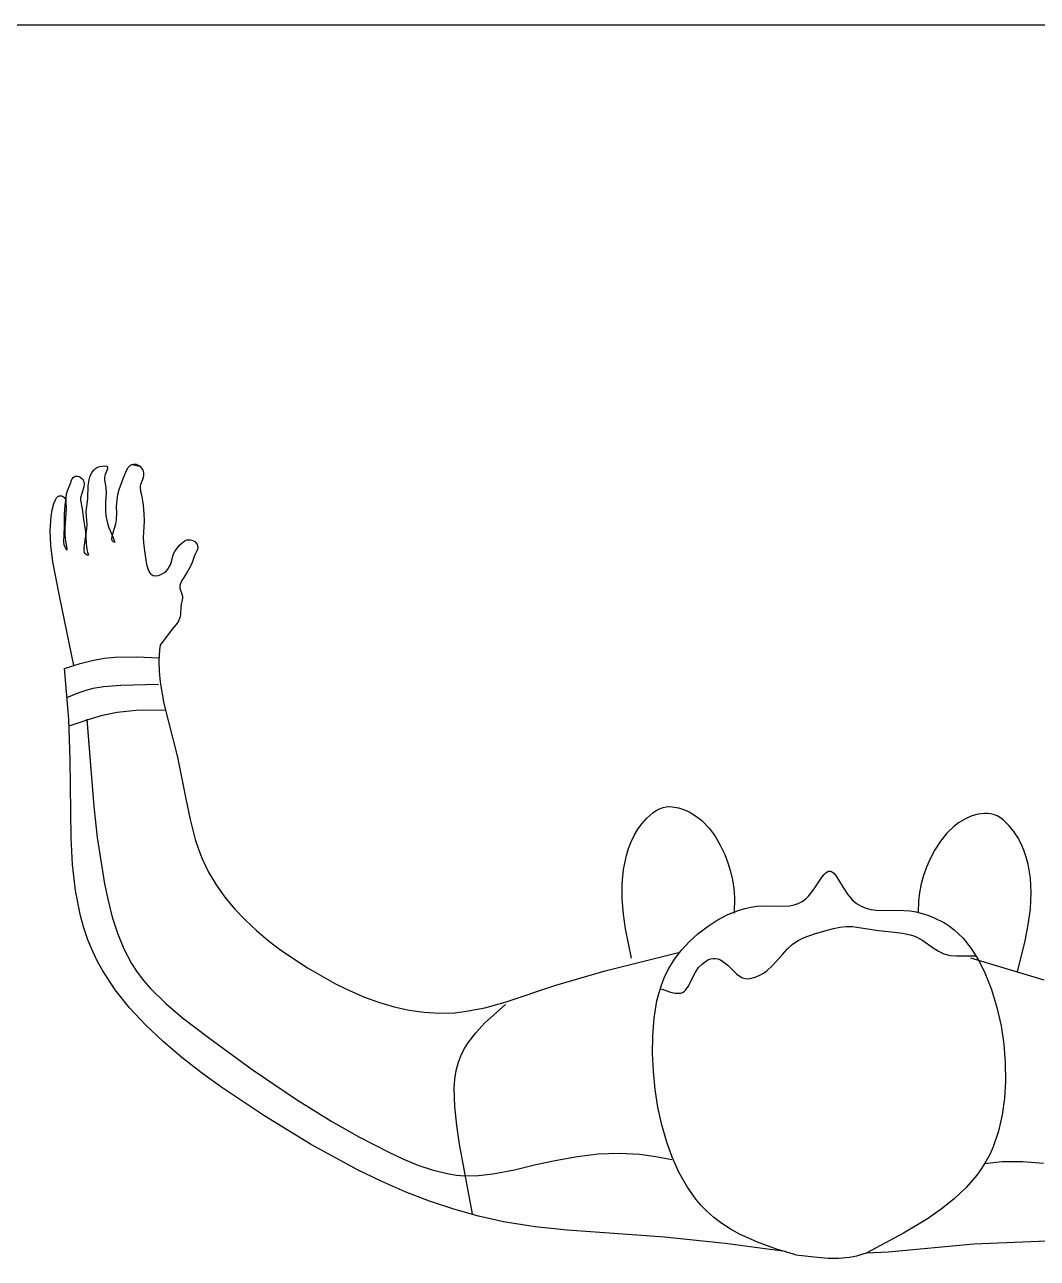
# Model space of a CAD drawing. Header units: metres. Extents: x 151 to 270, y 180 to 223.
# Drawn here: x 174.987 to 175.503, y 203.474 to 204.104 of the extents above; entities that cross this region are included whole.
import ezdxf

# ---------------------------------------------------------------- set-up
doc = ezdxf.new("R2010")
doc.units = ezdxf.units.M
doc.layers.add('1-AREA DE PRODUCCION', color=7, linetype='Continuous')

msp = doc.modelspace()

# ---------------------------------------------------------------- linework, layer by layer
at = {"layer": '1-AREA DE PRODUCCION', "color": 0}
msp.add_line((174.64007, 204.10371), (176.24007, 204.10371), dxfattribs=at)
at = {"layer": '1-AREA DE PRODUCCION', "color": 0, "lineweight": -2}
for p, q in [((175.02197, 203.87646), (175.02279, 203.87717)), ((175.02197, 203.87646), (175.02279, 203.87717)), ((175.02279, 203.87717), (175.02383, 203.87777)), ((175.02279, 203.87717), (175.02383, 203.87777)), ((175.02383, 203.87777), (175.025, 203.87817)), ((175.02383, 203.87777), (175.025, 203.87817)), ((175.025, 203.87817), (175.02623, 203.87843)), ((175.025, 203.87817), (175.02623, 203.87843)), ((175.02623, 203.87843), (175.02739, 203.87847)), ((175.02623, 203.87843), (175.02739, 203.87847)), ((175.02739, 203.87847), (175.02833, 203.8783)), ((175.02739, 203.87847), (175.02833, 203.8783)), ((175.02885, 203.87697), (175.02766, 203.87409)), ((175.02885, 203.87697), (175.02766, 203.87409)), ((175.02833, 203.8783), (175.02864, 203.87811)), ((175.02833, 203.8783), (175.02864, 203.87811)), ((175.02864, 203.87811), (175.02876, 203.87799)), ((175.02864, 203.87811), (175.02876, 203.87799)), ((175.02876, 203.87799), (175.02885, 203.87786)), ((175.02876, 203.87799), (175.02885, 203.87786)), ((175.02885, 203.87786), (175.02892, 203.8776)), ((175.02885, 203.87786), (175.02892, 203.8776)), ((175.02892, 203.8776), (175.02885, 203.87697)), ((175.02892, 203.8776), (175.02885, 203.87697)), ((175.0385, 203.87613), (175.03947, 203.87773)), ((175.0385, 203.87613), (175.03947, 203.87773)), ((175.03947, 203.87773), (175.04004, 203.87839)), ((175.03947, 203.87773), (175.04004, 203.87839)), ((175.04004, 203.87839), (175.04066, 203.87891)), ((175.04004, 203.87839), (175.04066, 203.87891)), ((175.04066, 203.87891), (175.04135, 203.87928)), ((175.04066, 203.87891), (175.04135, 203.87928)), ((175.04132, 203.87929), (175.04541, 203.87836)), ((175.04132, 203.87929), (175.04541, 203.87836)), ((175.04135, 203.87928), (175.04212, 203.87946)), ((175.04135, 203.87928), (175.04212, 203.87946)), ((175.04212, 203.87946), (175.04279, 203.87946)), ((175.04212, 203.87946), (175.04279, 203.87946)), ((175.04279, 203.87946), (175.04347, 203.87935)), ((175.04279, 203.87946), (175.04347, 203.87935)), ((175.04347, 203.87935), (175.04416, 203.87912)), ((175.04347, 203.87935), (175.04416, 203.87912)), ((175.04416, 203.87912), (175.04481, 203.87878)), ((175.04416, 203.87912), (175.04481, 203.87878)), ((175.04481, 203.87878), (175.0454, 203.87836)), ((175.04481, 203.87878), (175.0454, 203.87836)), ((175.0454, 203.87836), (175.04625, 203.87741)), ((175.0454, 203.87836), (175.04625, 203.87741)), ((175.04625, 203.87741), (175.04683, 203.87626)), ((175.04625, 203.87741), (175.04683, 203.87626)), ((175.00992, 203.86953), (175.01051, 203.87115)), ((175.00992, 203.86953), (175.01051, 203.87115)), ((175.01051, 203.87115), (175.01085, 203.87189)), ((175.01051, 203.87115), (175.01085, 203.87189)), ((175.01085, 203.87189), (175.0113, 203.8725)), ((175.01085, 203.87189), (175.0113, 203.8725)), ((175.0113, 203.8725), (175.01187, 203.87295)), ((175.0113, 203.8725), (175.01187, 203.87295)), ((175.01187, 203.87295), (175.01257, 203.87318)), ((175.01187, 203.87295), (175.01257, 203.87318)), ((175.01257, 203.87318), (175.01336, 203.87321)), ((175.01257, 203.87318), (175.01336, 203.87321)), ((175.01336, 203.87321), (175.01418, 203.87306)), ((175.01336, 203.87321), (175.01418, 203.87306)), ((175.01418, 203.87306), (175.01496, 203.87275)), ((175.01418, 203.87306), (175.01496, 203.87275)), ((175.01496, 203.87275), (175.01565, 203.8723)), ((175.01496, 203.87275), (175.01565, 203.8723)), ((175.01565, 203.8723), (175.01613, 203.87179)), ((175.01565, 203.8723), (175.01613, 203.87179)), ((175.01613, 203.87179), (175.01649, 203.87121)), ((175.01613, 203.87179), (175.01649, 203.87121)), ((175.01649, 203.87121), (175.01675, 203.87057)), ((175.01649, 203.87121), (175.01675, 203.87057)), ((175.01675, 203.87057), (175.01696, 203.86921)), ((175.01675, 203.87057), (175.01696, 203.86921)), ((175.01898, 203.8684), (175.01945, 203.87133)), ((175.01898, 203.8684), (175.01945, 203.87133)), ((175.01945, 203.87133), (175.01987, 203.87275)), ((175.01945, 203.87133), (175.01987, 203.87275)), ((175.01987, 203.87275), (175.02042, 203.87409)), ((175.01987, 203.87275), (175.02042, 203.87409)), ((175.02042, 203.87409), (175.02111, 203.87534)), ((175.02042, 203.87409), (175.02111, 203.87534)), ((175.02111, 203.87534), (175.02197, 203.87646)), ((175.02111, 203.87534), (175.02197, 203.87646)), ((175.02736, 203.87267), (175.02735, 203.87134)), ((175.02736, 203.87267), (175.02735, 203.87134)), ((175.02735, 203.87134), (175.02803, 203.86748)), ((175.02735, 203.87134), (175.02803, 203.86748)), ((175.02766, 203.87409), (175.02736, 203.87267)), ((175.02766, 203.87409), (175.02736, 203.87267)), ((175.03482, 203.86644), (175.03697, 203.87245)), ((175.03482, 203.86644), (175.03697, 203.87245)), ((175.03697, 203.87245), (175.0385, 203.87613)), ((175.03697, 203.87245), (175.0385, 203.87613)), ((175.04702, 203.87241), (175.04558, 203.86843)), ((175.04702, 203.87241), (175.04558, 203.86843)), ((175.04683, 203.87626), (175.04715, 203.875)), ((175.04683, 203.87626), (175.04715, 203.875)), ((175.04721, 203.8737), (175.04702, 203.87241)), ((175.04721, 203.8737), (175.04702, 203.87241)), ((175.04715, 203.875), (175.04721, 203.8737)), ((175.04715, 203.875), (175.04721, 203.8737)), ((175.00777, 203.86237), (175.00801, 203.86416)), ((175.00777, 203.86237), (175.00801, 203.86416)), ((175.00801, 203.86416), (175.00865, 203.86625)), ((175.00801, 203.86416), (175.00865, 203.86625)), ((175.00865, 203.86625), (175.00992, 203.86953)), ((175.00865, 203.86625), (175.00992, 203.86953)), ((175.01681, 203.86775), (175.01507, 203.86213)), ((175.01681, 203.86775), (175.01507, 203.86213)), ((175.01696, 203.86921), (175.01681, 203.86775)), ((175.01696, 203.86921), (175.01681, 203.86775)), ((175.01885, 203.86177), (175.01898, 203.8684)), ((175.01885, 203.86177), (175.01898, 203.8684)), ((175.02818, 203.86458), (175.02791, 203.86013)), ((175.02818, 203.86458), (175.02791, 203.86013)), ((175.02803, 203.86748), (175.02818, 203.86458)), ((175.02803, 203.86748), (175.02818, 203.86458)), ((175.03417, 203.86387), (175.03482, 203.86644)), ((175.03417, 203.86387), (175.03482, 203.86644)), ((175.04558, 203.86843), (175.04551, 203.86753)), ((175.04558, 203.86843), (175.04551, 203.86753)), ((175.04551, 203.86753), (175.04573, 203.86566)), ((175.04551, 203.86753), (175.04573, 203.86566)), ((175.04573, 203.86566), (175.04616, 203.86376)), ((175.04573, 203.86566), (175.04616, 203.86376)), ((175.00062, 203.85606), (175.00142, 203.85927)), ((175.00062, 203.85606), (175.00142, 203.85927)), ((175.00142, 203.85927), (175.00236, 203.86121)), ((175.00142, 203.85927), (175.00236, 203.86121)), ((175.00236, 203.86121), (175.00286, 203.86212)), ((175.00236, 203.86121), (175.00286, 203.86212)), ((175.00286, 203.86212), (175.00347, 203.86283)), ((175.00286, 203.86212), (175.00347, 203.86283)), ((175.00347, 203.86283), (175.00384, 203.86308)), ((175.00347, 203.86283), (175.00384, 203.86308)), ((175.00384, 203.86308), (175.00426, 203.86323)), ((175.00384, 203.86308), (175.00426, 203.86323)), ((175.00426, 203.86323), (175.00479, 203.86328)), ((175.00426, 203.86323), (175.00479, 203.86328)), ((175.00479, 203.86328), (175.00534, 203.8632)), ((175.00479, 203.86328), (175.00534, 203.8632)), ((175.00534, 203.8632), (175.00588, 203.86303)), ((175.00534, 203.8632), (175.00588, 203.86303)), ((175.00588, 203.86303), (175.00638, 203.86276)), ((175.00588, 203.86303), (175.00638, 203.86276)), ((175.00638, 203.86276), (175.00679, 203.86242)), ((175.00638, 203.86276), (175.00679, 203.86242)), ((175.00711, 203.85839), (175.00669, 203.85399)), ((175.00711, 203.85839), (175.00669, 203.85399)), ((175.00679, 203.86242), (175.00719, 203.86176)), ((175.00679, 203.86242), (175.00719, 203.86176)), ((175.00731, 203.85971), (175.00711, 203.85839)), ((175.00731, 203.85971), (175.00711, 203.85839)), ((175.00719, 203.86176), (175.00736, 203.861)), ((175.00719, 203.86176), (175.00736, 203.861)), ((175.00736, 203.861), (175.00731, 203.85971)), ((175.00736, 203.861), (175.00731, 203.85971)), ((175.00775, 203.86053), (175.00777, 203.86237)), ((175.00775, 203.86053), (175.00777, 203.86237)), ((175.00789, 203.85667), (175.00775, 203.86053)), ((175.00789, 203.85667), (175.00775, 203.86053)), ((175.01507, 203.86213), (175.01505, 203.86104)), ((175.01507, 203.86213), (175.01505, 203.86104)), ((175.01505, 203.86104), (175.01593, 203.8566)), ((175.01505, 203.86104), (175.01593, 203.8566)), ((175.01796, 203.85527), (175.01885, 203.86177)), ((175.01796, 203.85527), (175.01885, 203.86177)), ((175.02791, 203.86013), (175.02789, 203.85495)), ((175.02791, 203.86013), (175.02789, 203.85495)), ((175.03347, 203.85777), (175.03371, 203.86121)), ((175.03347, 203.85777), (175.03371, 203.86121)), ((175.03362, 203.85453), (175.03347, 203.85777)), ((175.03362, 203.85453), (175.03347, 203.85777)), ((175.03371, 203.86121), (175.03417, 203.86387)), ((175.03371, 203.86121), (175.03417, 203.86387)), ((175.04616, 203.86376), (175.047, 203.85845)), ((175.04616, 203.86376), (175.047, 203.85845)), ((175.047, 203.85845), (175.04743, 203.85403)), ((175.047, 203.85845), (175.04743, 203.85403)), ((174.99964, 203.84552), (175.00006, 203.8527)), ((174.99964, 203.84552), (175.00006, 203.8527)), ((175.00006, 203.8527), (175.00062, 203.85606)), ((175.00006, 203.8527), (175.00062, 203.85606)), ((175.00669, 203.85399), (175.00679, 203.84845)), ((175.00669, 203.85399), (175.00679, 203.84845)), ((175.00732, 203.84687), (175.00789, 203.85667)), ((175.00732, 203.84687), (175.00789, 203.85667)), ((175.01593, 203.8566), (175.0165, 203.85257)), ((175.01593, 203.8566), (175.0165, 203.85257)), ((175.0165, 203.85257), (175.01708, 203.84791)), ((175.0165, 203.85257), (175.01708, 203.84791)), ((175.01843, 203.84845), (175.01796, 203.85527)), ((175.01843, 203.84845), (175.01796, 203.85527)), ((175.02789, 203.85495), (175.02816, 203.8524)), ((175.02789, 203.85495), (175.02816, 203.8524)), ((175.02816, 203.8524), (175.02864, 203.8499)), ((175.02816, 203.8524), (175.02864, 203.8499)), ((175.03352, 203.851), (175.03362, 203.85453)), ((175.03352, 203.851), (175.03362, 203.85453)), ((175.04743, 203.85403), (175.04757, 203.8507)), ((175.04743, 203.85403), (175.04757, 203.8507)), ((175, 203.83779), (174.99964, 203.84552)), ((175, 203.83779), (174.99964, 203.84552)), ((175.00679, 203.84845), (175.00664, 203.84268)), ((175.00679, 203.84845), (175.00664, 203.84268)), ((175.00723, 203.84277), (175.00732, 203.84687)), ((175.00723, 203.84277), (175.00732, 203.84687)), ((175.01687, 203.8368), (175.01837, 203.84642)), ((175.01687, 203.8368), (175.01837, 203.84642)), ((175.01708, 203.84791), (175.01764, 203.84504)), ((175.01708, 203.84791), (175.01764, 203.84504)), ((175.01837, 203.84642), (175.01843, 203.84845)), ((175.01837, 203.84642), (175.01843, 203.84845)), ((175.02864, 203.8499), (175.02939, 203.84747)), ((175.02864, 203.8499), (175.02939, 203.84747)), ((175.02939, 203.84747), (175.03148, 203.84262)), ((175.02939, 203.84747), (175.03148, 203.84262)), ((175.03145, 203.84331), (175.03312, 203.84891)), ((175.03145, 203.84331), (175.03312, 203.84891)), ((175.03312, 203.84891), (175.03352, 203.851)), ((175.03312, 203.84891), (175.03352, 203.851)), ((175.04747, 203.84736), (175.04705, 203.84202)), ((175.04747, 203.84736), (175.04705, 203.84202)), ((175.04757, 203.8507), (175.04747, 203.84736)), ((175.04757, 203.8507), (175.04747, 203.84736)), ((175.0064, 203.84056), (175.00639, 203.83948)), ((175.0064, 203.84056), (175.00639, 203.83948)), ((175.00639, 203.83948), (175.00656, 203.83835)), ((175.00639, 203.83948), (175.00656, 203.83835)), ((175.00664, 203.84268), (175.0064, 203.84056)), ((175.00664, 203.84268), (175.0064, 203.84056)), ((175.00771, 203.8391), (175.00723, 203.84277)), ((175.00771, 203.8391), (175.00723, 203.84277)), ((175.00819, 203.83615), (175.00771, 203.8391)), ((175.00819, 203.83615), (175.00771, 203.8391)), ((175.01764, 203.84504), (175.01803, 203.83893)), ((175.01764, 203.84504), (175.01803, 203.83893)), ((175.01803, 203.83893), (175.01835, 203.83589)), ((175.01803, 203.83893), (175.01835, 203.83589)), ((175.03113, 203.84123), (175.03145, 203.84331)), ((175.03113, 203.84123), (175.03145, 203.84331)), ((175.03123, 203.84045), (175.03113, 203.84123)), ((175.03123, 203.84045), (175.03113, 203.84123)), ((175.03137, 203.84014), (175.03123, 203.84045)), ((175.03137, 203.84014), (175.03123, 203.84045)), ((175.03156, 203.83989), (175.03137, 203.84014)), ((175.03156, 203.83989), (175.03137, 203.84014)), ((175.03148, 203.84262), (175.0326, 203.83956)), ((175.03148, 203.84262), (175.0326, 203.83956)), ((175.03183, 203.8397), (175.03156, 203.83989)), ((175.03183, 203.8397), (175.03156, 203.83989)), ((175.03218, 203.83959), (175.03183, 203.8397)), ((175.03218, 203.83959), (175.03183, 203.8397)), ((175.0326, 203.83956), (175.03218, 203.83959)), ((175.0326, 203.83956), (175.03218, 203.83959)), ((175.04705, 203.84202), (175.04718, 203.83927)), ((175.04705, 203.84202), (175.04718, 203.83927)), ((175.04718, 203.83927), (175.04769, 203.83519)), ((175.04718, 203.83927), (175.04769, 203.83519)), ((175.06569, 203.83797), (175.06703, 203.83931)), ((175.06569, 203.83797), (175.06703, 203.83931)), ((175.06703, 203.83931), (175.06776, 203.8399)), ((175.06703, 203.83931), (175.06776, 203.8399)), ((175.06776, 203.8399), (175.06855, 203.84038)), ((175.06776, 203.8399), (175.06855, 203.84038)), ((175.06855, 203.84038), (175.06941, 203.8407)), ((175.06855, 203.84038), (175.06941, 203.8407)), ((175.06941, 203.8407), (175.07022, 203.84083)), ((175.06941, 203.8407), (175.07022, 203.84083)), ((175.07022, 203.84083), (175.07107, 203.84081)), ((175.07022, 203.84083), (175.07107, 203.84081)), ((175.07107, 203.84081), (175.07191, 203.84063)), ((175.07107, 203.84081), (175.07191, 203.84063)), ((175.07191, 203.84063), (175.07271, 203.8403)), ((175.07191, 203.84063), (175.07271, 203.8403)), ((175.07271, 203.8403), (175.07344, 203.83984)), ((175.07271, 203.8403), (175.07344, 203.83984)), ((175.07344, 203.83984), (175.07432, 203.8389)), ((175.07344, 203.83984), (175.07432, 203.8389)), ((175.07432, 203.8389), (175.07465, 203.83836)), ((175.07432, 203.8389), (175.07465, 203.83836)), ((175.00101, 203.8296), (175, 203.83779)), ((175.00101, 203.8296), (175, 203.83779)), ((175.00656, 203.83835), (175.00699, 203.83713)), ((175.00656, 203.83835), (175.00699, 203.83713)), ((175.00699, 203.83713), (175.00753, 203.83613)), ((175.00699, 203.83713), (175.00753, 203.83613)), ((175.00753, 203.83613), (175.00802, 203.83557)), ((175.00753, 203.83613), (175.00802, 203.83557)), ((175.00802, 203.83557), (175.00805, 203.83555)), ((175.00802, 203.83557), (175.00805, 203.83555)), ((175.00805, 203.83555), (175.00808, 203.83555)), ((175.00805, 203.83555), (175.00808, 203.83555)), ((175.00808, 203.83555), (175.0081, 203.83556)), ((175.00808, 203.83555), (175.0081, 203.83556)), ((175.0081, 203.83556), (175.00812, 203.83557)), ((175.0081, 203.83556), (175.00812, 203.83557)), ((175.00812, 203.83557), (175.00814, 203.8356)), ((175.00812, 203.83557), (175.00814, 203.8356)), ((175.00814, 203.8356), (175.00817, 203.83565)), ((175.00814, 203.8356), (175.00817, 203.83565)), ((175.00817, 203.83565), (175.00819, 203.83615)), ((175.00817, 203.83565), (175.00819, 203.83615)), ((175.01688, 203.83538), (175.01687, 203.8368)), ((175.01688, 203.83538), (175.01687, 203.8368)), ((175.01713, 203.83423), (175.01688, 203.83538)), ((175.01713, 203.83423), (175.01688, 203.83538)), ((175.01737, 203.83377), (175.01713, 203.83423)), ((175.01737, 203.83377), (175.01713, 203.83423)), ((175.01769, 203.8334), (175.01737, 203.83377)), ((175.01769, 203.8334), (175.01737, 203.83377)), ((175.01811, 203.83314), (175.01769, 203.8334)), ((175.01811, 203.83314), (175.01769, 203.8334)), ((175.01862, 203.83297), (175.01811, 203.83314)), ((175.01862, 203.83297), (175.01811, 203.83314)), ((175.01835, 203.83589), (175.0187, 203.83439)), ((175.01835, 203.83589), (175.0187, 203.83439)), ((175.01924, 203.83292), (175.01862, 203.83297)), ((175.01924, 203.83292), (175.01862, 203.83297)), ((175.0187, 203.83439), (175.01924, 203.83292)), ((175.0187, 203.83439), (175.01924, 203.83292)), ((175.04769, 203.83519), (175.04881, 203.82809)), ((175.04769, 203.83519), (175.04881, 203.82809)), ((175.06133, 203.82918), (175.0625, 203.83366)), ((175.06133, 203.82918), (175.0625, 203.83366)), ((175.0625, 203.83366), (175.06317, 203.83488)), ((175.0625, 203.83366), (175.06317, 203.83488)), ((175.06317, 203.83488), (175.06446, 203.83657)), ((175.06317, 203.83488), (175.06446, 203.83657)), ((175.06446, 203.83657), (175.06569, 203.83797)), ((175.06446, 203.83657), (175.06569, 203.83797)), ((175.0733, 203.83277), (175.07187, 203.82871)), ((175.0733, 203.83277), (175.07187, 203.82871)), ((175.07466, 203.83542), (175.0733, 203.83277)), ((175.07466, 203.83542), (175.0733, 203.83277)), ((175.07465, 203.83836), (175.07487, 203.83778)), ((175.07465, 203.83836), (175.07487, 203.83778)), ((175.07493, 203.8363), (175.07466, 203.83542)), ((175.07493, 203.8363), (175.07466, 203.83542)), ((175.07487, 203.83778), (175.07498, 203.83719)), ((175.07487, 203.83778), (175.07498, 203.83719)), ((175.07498, 203.83719), (175.07493, 203.8363)), ((175.07498, 203.83719), (175.07493, 203.8363)), ((175.00435, 203.81212), (175.00101, 203.8296)), ((175.00435, 203.81212), (175.00101, 203.8296)), ((175.04881, 203.82809), (175.04956, 203.82556)), ((175.04881, 203.82809), (175.04956, 203.82556)), ((175.05973, 203.82587), (175.0604, 203.82691)), ((175.05973, 203.82587), (175.0604, 203.82691)), ((175.0604, 203.82691), (175.06093, 203.82801)), ((175.0604, 203.82691), (175.06093, 203.82801)), ((175.06093, 203.82801), (175.06133, 203.82918)), ((175.06093, 203.82801), (175.06133, 203.82918)), ((175.07187, 203.82871), (175.07043, 203.82581)), ((175.07187, 203.82871), (175.07043, 203.82581)), ((175.04956, 203.82556), (175.0501, 203.82442)), ((175.04956, 203.82556), (175.0501, 203.82442)), ((175.0501, 203.82442), (175.05079, 203.82348)), ((175.0501, 203.82442), (175.05079, 203.82348)), ((175.05079, 203.82348), (175.0512, 203.8231)), ((175.05079, 203.82348), (175.0512, 203.8231)), ((175.0512, 203.8231), (175.05166, 203.82281)), ((175.0512, 203.8231), (175.05166, 203.82281)), ((175.05166, 203.82281), (175.0522, 203.8226)), ((175.05166, 203.82281), (175.0522, 203.8226)), ((175.0522, 203.8226), (175.05341, 203.82244)), ((175.0522, 203.8226), (175.05341, 203.82244)), ((175.05341, 203.82244), (175.05472, 203.82261)), ((175.05341, 203.82244), (175.05472, 203.82261)), ((175.05472, 203.82261), (175.05606, 203.82304)), ((175.05472, 203.82261), (175.05606, 203.82304)), ((175.05606, 203.82304), (175.05791, 203.82408)), ((175.05606, 203.82304), (175.05791, 203.82408)), ((175.05791, 203.82408), (175.0589, 203.82492)), ((175.05791, 203.82408), (175.0589, 203.82492)), ((175.0589, 203.82492), (175.05973, 203.82587)), ((175.0589, 203.82492), (175.05973, 203.82587)), ((175.06709, 203.82048), (175.06632, 203.819)), ((175.06709, 203.82048), (175.06632, 203.819)), ((175.06896, 203.82333), (175.06709, 203.82048)), ((175.06896, 203.82333), (175.06709, 203.82048)), ((175.07043, 203.82581), (175.06896, 203.82333)), ((175.07043, 203.82581), (175.06896, 203.82333)), ((175.06585, 203.8175), (175.06577, 203.81676)), ((175.06585, 203.8175), (175.06577, 203.81676)), ((175.06577, 203.81676), (175.06583, 203.81601)), ((175.06577, 203.81676), (175.06583, 203.81601)), ((175.06583, 203.81601), (175.06715, 203.812)), ((175.06583, 203.81601), (175.06715, 203.812)), ((175.06632, 203.819), (175.06585, 203.8175)), ((175.06632, 203.819), (175.06585, 203.8175)), ((175.01175, 203.7766), (175.00435, 203.81212)), ((175.06718, 203.81099), (175.06624, 203.80687)), ((175.06718, 203.81099), (175.06624, 203.80687)), ((175.06715, 203.812), (175.06718, 203.81099)), ((175.06584, 203.80115), (175.06512, 203.79928)), ((175.06584, 203.80115), (175.06512, 203.79928)), ((175.06607, 203.80248), (175.06584, 203.80115)), ((175.06607, 203.80248), (175.06584, 203.80115)), ((175.06624, 203.80687), (175.06607, 203.80248)), ((175.06624, 203.80687), (175.06607, 203.80248)), ((175.06168, 203.79505), (175.05579, 203.78693)), ((175.06388, 203.79749), (175.06168, 203.79505)), ((175.06512, 203.79928), (175.06388, 203.79749)), ((175.06512, 203.79928), (175.06388, 203.79749)), ((175.05547, 203.78458), (175.0551, 203.77908)), ((175.05547, 203.78458), (175.0551, 203.77908)), ((175.05579, 203.78695), (175.05547, 203.78458)), ((175.05579, 203.78695), (175.05547, 203.78458)), ((175.00693, 203.77511), (175.01495, 203.77758)), ((175.00693, 203.77511), (175.01495, 203.77758)), ((175.01495, 203.77758), (175.021, 203.77918)), ((175.01495, 203.77758), (175.021, 203.77918)), ((175.021, 203.77918), (175.0271, 203.78036)), ((175.021, 203.77918), (175.0271, 203.78036)), ((175.0271, 203.78036), (175.03263, 203.78095)), ((175.0271, 203.78036), (175.03263, 203.78095)), ((175.03263, 203.78095), (175.04383, 203.78108)), ((175.03263, 203.78095), (175.04383, 203.78108)), ((175.04383, 203.78108), (175.05513, 203.78051)), ((175.04383, 203.78108), (175.05513, 203.78051)), ((175.0551, 203.77908), (175.0552, 203.7736)), ((175.0551, 203.77908), (175.0552, 203.7736)), ((175.00909, 203.74918), (175.00693, 203.77511)), ((175.0552, 203.7736), (175.05571, 203.76814)), ((175.0552, 203.7736), (175.05571, 203.76814)), ((175.0139, 203.76262), (175.01746, 203.76388)), ((175.0139, 203.76262), (175.01746, 203.76388)), ((175.01746, 203.76388), (175.02161, 203.76497)), ((175.01746, 203.76388), (175.02161, 203.76497)), ((175.02161, 203.76497), (175.0268, 203.76585)), ((175.02161, 203.76497), (175.0268, 203.76585)), ((175.0268, 203.76585), (175.03567, 203.76665)), ((175.0268, 203.76585), (175.03567, 203.76665)), ((175.03567, 203.76665), (175.05481, 203.76709)), ((175.03567, 203.76665), (175.05481, 203.76709)), ((175.05571, 203.76814), (175.05764, 203.75723)), ((175.05571, 203.76814), (175.05764, 203.75723)), ((175.00816, 203.76033), (175.0139, 203.76262)), ((175.05764, 203.75723), (175.06459, 203.7298)), ((175.05764, 203.75723), (175.06459, 203.7298)), ((175.01901, 203.74911), (175.02635, 203.75123)), ((175.01901, 203.74911), (175.02635, 203.75123)), ((175.02635, 203.75123), (175.0338, 203.75279)), ((175.02635, 203.75123), (175.0338, 203.75279)), ((175.0338, 203.75279), (175.04355, 203.75375)), ((175.0338, 203.75279), (175.04355, 203.75375)), ((175.04355, 203.75375), (175.05838, 203.75399)), ((175.04355, 203.75375), (175.05838, 203.75399)), ((175.00981, 203.72843), (175.00909, 203.74918)), ((175.00981, 203.72843), (175.00909, 203.74918)), ((175.00929, 203.74578), (175.01901, 203.74911)), ((175.00929, 203.74578), (175.01901, 203.74911)), ((175.01823, 203.74916), (175.02185, 203.70472)), ((175.01825, 203.74885), (175.02185, 203.70472)), ((175.01032, 203.68873), (175.00981, 203.72843)), ((175.01032, 203.68873), (175.00981, 203.72843)), ((175.06459, 203.7298), (175.06885, 203.70849)), ((175.06459, 203.7298), (175.06885, 203.70849)), ((175.06885, 203.70849), (175.07101, 203.69799)), ((175.06885, 203.70849), (175.07101, 203.69799)), ((175.02185, 203.70472), (175.02363, 203.6889)), ((175.02185, 203.70472), (175.02363, 203.6889)), ((175.3042, 203.69869), (175.30726, 203.70141)), ((175.3042, 203.69869), (175.30726, 203.70141)), ((175.30726, 203.70141), (175.30894, 203.70255)), ((175.30726, 203.70141), (175.30894, 203.70255)), ((175.30894, 203.70255), (175.31068, 203.70348)), ((175.30894, 203.70255), (175.31068, 203.70348)), ((175.31068, 203.70348), (175.31251, 203.70413)), ((175.31068, 203.70348), (175.31251, 203.70413)), ((175.31251, 203.70413), (175.31403, 203.70444)), ((175.31251, 203.70413), (175.31403, 203.70444)), ((175.31403, 203.70444), (175.31557, 203.70457)), ((175.31403, 203.70444), (175.31557, 203.70457)), ((175.31557, 203.70457), (175.31714, 203.70453)), ((175.31557, 203.70457), (175.31714, 203.70453)), ((175.31714, 203.70453), (175.32032, 203.70399)), ((175.31714, 203.70453), (175.32032, 203.70399)), ((175.32032, 203.70399), (175.32347, 203.70294)), ((175.32032, 203.70399), (175.32347, 203.70294)), ((175.32347, 203.70294), (175.32576, 203.70187)), ((175.32347, 203.70294), (175.32576, 203.70187)), ((175.32576, 203.70187), (175.32793, 203.70063)), ((175.32576, 203.70187), (175.32793, 203.70063)), ((175.32793, 203.70063), (175.33017, 203.6991)), ((175.32793, 203.70063), (175.33017, 203.6991)), ((175.47332, 203.70073), (175.47013, 203.6998)), ((175.47332, 203.70073), (175.47013, 203.6998)), ((175.47652, 203.70113), (175.47332, 203.70073)), ((175.47652, 203.70113), (175.47332, 203.70073)), ((175.47809, 203.7011), (175.47652, 203.70113)), ((175.47809, 203.7011), (175.47652, 203.70113)), ((175.47963, 203.70091), (175.47809, 203.7011)), ((175.47963, 203.70091), (175.47809, 203.7011)), ((175.48113, 203.70054), (175.47963, 203.70091)), ((175.48113, 203.70054), (175.47963, 203.70091)), ((175.48292, 203.6998), (175.48113, 203.70054)), ((175.48292, 203.6998), (175.48113, 203.70054)), ((175.07101, 203.69799), (175.07368, 203.68777)), ((175.07101, 203.69799), (175.07368, 203.68777)), ((175.29963, 203.69299), (175.30176, 203.69595)), ((175.29963, 203.69299), (175.30176, 203.69595)), ((175.30176, 203.69595), (175.3042, 203.69869)), ((175.30176, 203.69595), (175.3042, 203.69869)), ((175.33017, 203.6991), (175.33224, 203.69742)), ((175.33017, 203.6991), (175.33224, 203.69742)), ((175.33224, 203.69742), (175.33592, 203.69366)), ((175.33224, 203.69742), (175.33592, 203.69366)), ((175.46113, 203.69467), (175.4573, 203.69107)), ((175.46113, 203.69467), (175.4573, 203.69107)), ((175.46327, 203.69626), (175.46113, 203.69467)), ((175.46327, 203.69626), (175.46113, 203.69467)), ((175.46557, 203.69769), (175.46327, 203.69626)), ((175.46557, 203.69769), (175.46327, 203.69626)), ((175.4678, 203.69884), (175.46557, 203.69769)), ((175.4678, 203.69884), (175.46557, 203.69769)), ((175.47013, 203.6998), (175.4678, 203.69884)), ((175.47013, 203.6998), (175.4678, 203.69884)), ((175.48464, 203.69881), (175.48292, 203.6998)), ((175.48464, 203.69881), (175.48292, 203.6998)), ((175.48625, 203.69759), (175.48464, 203.69881)), ((175.48625, 203.69759), (175.48464, 203.69881)), ((175.4892, 203.69474), (175.48625, 203.69759)), ((175.4892, 203.69474), (175.48625, 203.69759)), ((175.49152, 203.6919), (175.4892, 203.69474)), ((175.49152, 203.6919), (175.4892, 203.69474)), ((175.01107, 203.67501), (175.01032, 203.68873)), ((175.01107, 203.67501), (175.01032, 203.68873)), ((175.02363, 203.6889), (175.02737, 203.66513)), ((175.02363, 203.6889), (175.02737, 203.66513)), ((175.07368, 203.68777), (175.07531, 203.68282)), ((175.07368, 203.68777), (175.07531, 203.68282)), ((175.2962, 203.68658), (175.29778, 203.68986)), ((175.2962, 203.68658), (175.29778, 203.68986)), ((175.29778, 203.68986), (175.29963, 203.69299)), ((175.29778, 203.68986), (175.29963, 203.69299)), ((175.33592, 203.69366), (175.33904, 203.68946)), ((175.33592, 203.69366), (175.33904, 203.68946)), ((175.33904, 203.68946), (175.34168, 203.68491)), ((175.33904, 203.68946), (175.34168, 203.68491)), ((175.4573, 203.69107), (175.454, 203.68701)), ((175.4573, 203.69107), (175.454, 203.68701)), ((175.49353, 203.68885), (175.49152, 203.6919)), ((175.49353, 203.68885), (175.49152, 203.6919)), ((175.49524, 203.68564), (175.49353, 203.68885)), ((175.49524, 203.68564), (175.49353, 203.68885)), ((175.07531, 203.68282), (175.07721, 203.67797)), ((175.07531, 203.68282), (175.07721, 203.67797)), ((175.2938, 203.67966), (175.29488, 203.68317)), ((175.2938, 203.67966), (175.29488, 203.68317)), ((175.29488, 203.68317), (175.2962, 203.68658)), ((175.29488, 203.68317), (175.2962, 203.68658)), ((175.34168, 203.68491), (175.3439, 203.68013)), ((175.34168, 203.68491), (175.3439, 203.68013)), ((175.45116, 203.68257), (175.44874, 203.67788)), ((175.45116, 203.68257), (175.44874, 203.67788)), ((175.454, 203.68701), (175.45116, 203.68257)), ((175.454, 203.68701), (175.45116, 203.68257)), ((175.49668, 203.6823), (175.49524, 203.68564)), ((175.49668, 203.6823), (175.49524, 203.68564)), ((175.49785, 203.67884), (175.49668, 203.6823)), ((175.49785, 203.67884), (175.49668, 203.6823)), ((175.07721, 203.67797), (175.08048, 203.67118)), ((175.07721, 203.67797), (175.08048, 203.67118)), ((175.29232, 203.67243), (175.2938, 203.67966)), ((175.29232, 203.67243), (175.2938, 203.67966)), ((175.3439, 203.68013), (175.34552, 203.67588)), ((175.3439, 203.68013), (175.34552, 203.67588)), ((175.34552, 203.67588), (175.34686, 203.67155)), ((175.34552, 203.67588), (175.34686, 203.67155)), ((175.44874, 203.67788), (175.44694, 203.67372)), ((175.44874, 203.67788), (175.44694, 203.67372)), ((175.49877, 203.67528), (175.49785, 203.67884)), ((175.49877, 203.67528), (175.49785, 203.67884)), ((175.49995, 203.668), (175.49877, 203.67528)), ((175.49995, 203.668), (175.49877, 203.67528)), ((175.01256, 203.66172), (175.01107, 203.67501)), ((175.01256, 203.66172), (175.01107, 203.67501)), ((175.08048, 203.67118), (175.08436, 203.66467)), ((175.08048, 203.67118), (175.08436, 203.66467)), ((175.29164, 203.66512), (175.29232, 203.67243)), ((175.29164, 203.66512), (175.29232, 203.67243)), ((175.34686, 203.67155), (175.34789, 203.66717)), ((175.34686, 203.67155), (175.34789, 203.66717)), ((175.39375, 203.66878), (175.39471, 203.66997)), ((175.39375, 203.66878), (175.39471, 203.66997)), ((175.39471, 203.66997), (175.39565, 203.6709)), ((175.39471, 203.66997), (175.39565, 203.6709)), ((175.39565, 203.6709), (175.39657, 203.6715)), ((175.39565, 203.6709), (175.39657, 203.6715)), ((175.39657, 203.6715), (175.39703, 203.67166)), ((175.39657, 203.6715), (175.39703, 203.67166)), ((175.39703, 203.67166), (175.39748, 203.67171)), ((175.39703, 203.67166), (175.39748, 203.67171)), ((175.39748, 203.67171), (175.398, 203.67164)), ((175.39748, 203.67171), (175.398, 203.67164)), ((175.398, 203.67164), (175.39851, 203.67144)), ((175.398, 203.67164), (175.39851, 203.67144)), ((175.39851, 203.67144), (175.39955, 203.67066)), ((175.39851, 203.67144), (175.39955, 203.67066)), ((175.39955, 203.67066), (175.40059, 203.66948)), ((175.39955, 203.67066), (175.40059, 203.66948)), ((175.40059, 203.66948), (175.40446, 203.66337)), ((175.40059, 203.66948), (175.40446, 203.66337)), ((175.44542, 203.66946), (175.44421, 203.66511)), ((175.44542, 203.66946), (175.44421, 203.66511)), ((175.44694, 203.67372), (175.44542, 203.66946)), ((175.44694, 203.67372), (175.44542, 203.66946)), ((175.02737, 203.66513), (175.02914, 203.65662)), ((175.02737, 203.66513), (175.02914, 203.65662)), ((175.08436, 203.66467), (175.08878, 203.65844)), ((175.08436, 203.66467), (175.08878, 203.65844)), ((175.29164, 203.65739), (175.29164, 203.66512)), ((175.29164, 203.65739), (175.29164, 203.66512)), ((175.34789, 203.66717), (175.34857, 203.66273)), ((175.34789, 203.66717), (175.34857, 203.66273)), ((175.34857, 203.66273), (175.3489, 203.65827)), ((175.34857, 203.66273), (175.3489, 203.65827)), ((175.38682, 203.65898), (175.38955, 203.66255)), ((175.38682, 203.65898), (175.38955, 203.66255)), ((175.38955, 203.66255), (175.39375, 203.66878)), ((175.38955, 203.66255), (175.39375, 203.66878)), ((175.40446, 203.66337), (175.40662, 203.65998)), ((175.40446, 203.66337), (175.40662, 203.65998)), ((175.44421, 203.66511), (175.44333, 203.66071)), ((175.44421, 203.66511), (175.44333, 203.66071)), ((175.50032, 203.66066), (175.49995, 203.668)), ((175.50032, 203.66066), (175.49995, 203.668)), ((175.01506, 203.6489), (175.01256, 203.66172)), ((175.01506, 203.6489), (175.01256, 203.66172)), ((175.02914, 203.65662), (175.03127, 203.64819)), ((175.02914, 203.65662), (175.03127, 203.64819)), ((175.08878, 203.65844), (175.09371, 203.65249)), ((175.08878, 203.65844), (175.09371, 203.65249)), ((175.29226, 203.64976), (175.29164, 203.65739)), ((175.29226, 203.64976), (175.29164, 203.65739)), ((175.3489, 203.65827), (175.34873, 203.65021)), ((175.3489, 203.65827), (175.34873, 203.65021)), ((175.38345, 203.65609), (175.38533, 203.65749)), ((175.38345, 203.65609), (175.38533, 203.65749)), ((175.38533, 203.65749), (175.38682, 203.65898)), ((175.38533, 203.65749), (175.38682, 203.65898)), ((175.40662, 203.65998), (175.40901, 203.65698)), ((175.40662, 203.65998), (175.40901, 203.65698)), ((175.40901, 203.65698), (175.41117, 203.65509)), ((175.40901, 203.65698), (175.41117, 203.65509)), ((175.44282, 203.65626), (175.44264, 203.65058)), ((175.44282, 203.65626), (175.44264, 203.65058)), ((175.44333, 203.66071), (175.44282, 203.65626)), ((175.44333, 203.66071), (175.44282, 203.65626)), ((175.49993, 203.65237), (175.50032, 203.66066)), ((175.49993, 203.65237), (175.50032, 203.66066)), ((175.09371, 203.65249), (175.09907, 203.6468)), ((175.09371, 203.65249), (175.09907, 203.6468)), ((175.34554, 203.64952), (175.35124, 203.65178)), ((175.34554, 203.64952), (175.35124, 203.65178)), ((175.35124, 203.65178), (175.35419, 203.65263)), ((175.35124, 203.65178), (175.35419, 203.65263)), ((175.35419, 203.65263), (175.35719, 203.65329)), ((175.35419, 203.65263), (175.35719, 203.65329)), ((175.35719, 203.65329), (175.36026, 203.65372)), ((175.35719, 203.65329), (175.36026, 203.65372)), ((175.36026, 203.65372), (175.36339, 203.65393)), ((175.36026, 203.65372), (175.36339, 203.65393)), ((175.36339, 203.65393), (175.37268, 203.65373)), ((175.36339, 203.65393), (175.37268, 203.65373)), ((175.37268, 203.65373), (175.3772, 203.65398)), ((175.37268, 203.65373), (175.3772, 203.65398)), ((175.3772, 203.65398), (175.37937, 203.6544)), ((175.3772, 203.65398), (175.37937, 203.6544)), ((175.37937, 203.6544), (175.38146, 203.65509)), ((175.37937, 203.6544), (175.38146, 203.65509)), ((175.38146, 203.65509), (175.38345, 203.65609)), ((175.38146, 203.65509), (175.38345, 203.65609)), ((175.41117, 203.65509), (175.41349, 203.6537)), ((175.41117, 203.65509), (175.41349, 203.6537)), ((175.41349, 203.6537), (175.41595, 203.65274)), ((175.41349, 203.6537), (175.41595, 203.65274)), ((175.41595, 203.65274), (175.41853, 203.65212)), ((175.41595, 203.65274), (175.41853, 203.65212)), ((175.41853, 203.65212), (175.42122, 203.65179)), ((175.41853, 203.65212), (175.42122, 203.65179)), ((175.42122, 203.65179), (175.43533, 203.6516)), ((175.42122, 203.65179), (175.43533, 203.6516)), ((175.43533, 203.6516), (175.43851, 203.65131)), ((175.43533, 203.6516), (175.43851, 203.65131)), ((175.43851, 203.65131), (175.44163, 203.6508)), ((175.43851, 203.65131), (175.44163, 203.6508)), ((175.44163, 203.6508), (175.44469, 203.65006)), ((175.44163, 203.6508), (175.44469, 203.65006)), ((175.44469, 203.65006), (175.44767, 203.64913)), ((175.44469, 203.65006), (175.44767, 203.64913)), ((175.49885, 203.64422), (175.49993, 203.65237)), ((175.49885, 203.64422), (175.49993, 203.65237)), ((175.01677, 203.64268), (175.01506, 203.6489)), ((175.01677, 203.64268), (175.01506, 203.6489)), ((175.03127, 203.64819), (175.03389, 203.63996)), ((175.03127, 203.64819), (175.03389, 203.63996)), ((175.09907, 203.6468), (175.10483, 203.64137)), ((175.09907, 203.6468), (175.10483, 203.64137)), ((175.29335, 203.64221), (175.29226, 203.64976)), ((175.29335, 203.64221), (175.29226, 203.64976)), ((175.3349, 203.64323), (175.34009, 203.64663)), ((175.3349, 203.64323), (175.34009, 203.64663)), ((175.34009, 203.64663), (175.34554, 203.64952)), ((175.34009, 203.64663), (175.34554, 203.64952)), ((175.44767, 203.64913), (175.45056, 203.648)), ((175.44767, 203.64913), (175.45056, 203.648)), ((175.45056, 203.648), (175.45603, 203.64519)), ((175.45056, 203.648), (175.45603, 203.64519)), ((175.45603, 203.64519), (175.45859, 203.64353)), ((175.45603, 203.64519), (175.45859, 203.64353)), ((175.49726, 203.63616), (175.49885, 203.64422)), ((175.49726, 203.63616), (175.49885, 203.64422)), ((175.01884, 203.63658), (175.01677, 203.64268)), ((175.01884, 203.63658), (175.01677, 203.64268)), ((175.03389, 203.63996), (175.03712, 203.63206)), ((175.03389, 203.63996), (175.03712, 203.63206)), ((175.10483, 203.64137), (175.11095, 203.6362)), ((175.10483, 203.64137), (175.11095, 203.6362)), ((175.29629, 203.6272), (175.29335, 203.64221)), ((175.29629, 203.6272), (175.29335, 203.64221)), ((175.32587, 203.63566), (175.33023, 203.63962)), ((175.32587, 203.63566), (175.33023, 203.63962)), ((175.33023, 203.63962), (175.3349, 203.64323)), ((175.33023, 203.63962), (175.3349, 203.64323)), ((175.38135, 203.63621), (175.38452, 203.63777)), ((175.38135, 203.63621), (175.38452, 203.63777)), ((175.38452, 203.63777), (175.38967, 203.63962)), ((175.38452, 203.63777), (175.38967, 203.63962)), ((175.38967, 203.63962), (175.39501, 203.64116)), ((175.38967, 203.63962), (175.39501, 203.64116)), ((175.39501, 203.64116), (175.39943, 203.64233)), ((175.39501, 203.64116), (175.39943, 203.64233)), ((175.39943, 203.64233), (175.40271, 203.643)), ((175.39943, 203.64233), (175.40271, 203.643)), ((175.40271, 203.643), (175.40599, 203.64337)), ((175.40271, 203.643), (175.40599, 203.64337)), ((175.40599, 203.64337), (175.40922, 203.64333)), ((175.40599, 203.64337), (175.40922, 203.64333)), ((175.40922, 203.64333), (175.42234, 203.64137)), ((175.40922, 203.64333), (175.42234, 203.64137)), ((175.42234, 203.64137), (175.43062, 203.64057)), ((175.42234, 203.64137), (175.43062, 203.64057)), ((175.43062, 203.64057), (175.43469, 203.64006)), ((175.43062, 203.64057), (175.43469, 203.64006)), ((175.43469, 203.64006), (175.43861, 203.6392)), ((175.43469, 203.64006), (175.43861, 203.6392)), ((175.43861, 203.6392), (175.44049, 203.63857)), ((175.43861, 203.6392), (175.44049, 203.63857)), ((175.44049, 203.63857), (175.44232, 203.63778)), ((175.44049, 203.63857), (175.44232, 203.63778)), ((175.44232, 203.63778), (175.44505, 203.63618)), ((175.44232, 203.63778), (175.44505, 203.63618)), ((175.45859, 203.64353), (175.46103, 203.64169)), ((175.45859, 203.64353), (175.46103, 203.64169)), ((175.46103, 203.64169), (175.46332, 203.6397)), ((175.46103, 203.64169), (175.46332, 203.6397)), ((175.46332, 203.6397), (175.46564, 203.63736)), ((175.46332, 203.6397), (175.46564, 203.63736)), ((175.46564, 203.63736), (175.46978, 203.63224)), ((175.46564, 203.63736), (175.46978, 203.63224)), ((175.02129, 203.63062), (175.01884, 203.63658)), ((175.02129, 203.63062), (175.01884, 203.63658)), ((175.03712, 203.63206), (175.04109, 203.62458)), ((175.03712, 203.63206), (175.04109, 203.62458)), ((175.11095, 203.6362), (175.11737, 203.6313)), ((175.11095, 203.6362), (175.11737, 203.6313)), ((175.11737, 203.6313), (175.1309, 203.62223)), ((175.11737, 203.6313), (175.1309, 203.62223)), ((175.31835, 203.62679), (175.32189, 203.63138)), ((175.31835, 203.62679), (175.32189, 203.63138)), ((175.32189, 203.63138), (175.32587, 203.63566)), ((175.32189, 203.63138), (175.32587, 203.63566)), ((175.37339, 203.62918), (175.37581, 203.63189)), ((175.37339, 203.62918), (175.37581, 203.63189)), ((175.37581, 203.63189), (175.37846, 203.63431)), ((175.37581, 203.63189), (175.37846, 203.63431)), ((175.37846, 203.63431), (175.38135, 203.63621)), ((175.37846, 203.63431), (175.38135, 203.63621)), ((175.44505, 203.63618), (175.45032, 203.63243)), ((175.44505, 203.63618), (175.45032, 203.63243)), ((175.45032, 203.63243), (175.453, 203.63072)), ((175.45032, 203.63243), (175.453, 203.63072)), ((175.46978, 203.63224), (175.47332, 203.62661)), ((175.46978, 203.63224), (175.47332, 203.62661)), ((175.49334, 203.6202), (175.49726, 203.63616)), ((175.49334, 203.6202), (175.49726, 203.63616)), ((175.02374, 203.6256), (175.02129, 203.63062)), ((175.02374, 203.6256), (175.02129, 203.63062)), ((175.02648, 203.62068), (175.02374, 203.6256)), ((175.02648, 203.62068), (175.02374, 203.6256)), ((175.28298, 203.62084), (175.32102, 203.63036)), ((175.28298, 203.62084), (175.32102, 203.63036)), ((175.31532, 203.6219), (175.31835, 203.62679)), ((175.31532, 203.6219), (175.31835, 203.62679)), ((175.33252, 203.62439), (175.33462, 203.62593)), ((175.33252, 203.62439), (175.33462, 203.62593)), ((175.33462, 203.62593), (175.33571, 203.62649)), ((175.33462, 203.62593), (175.33571, 203.62649)), ((175.33571, 203.62649), (175.33684, 203.62688)), ((175.33571, 203.62649), (175.33684, 203.62688)), ((175.33684, 203.62688), (175.33798, 203.62708)), ((175.33684, 203.62688), (175.33798, 203.62708)), ((175.33798, 203.62708), (175.33912, 203.62708)), ((175.33798, 203.62708), (175.33912, 203.62708)), ((175.33912, 203.62708), (175.34044, 203.62682)), ((175.33912, 203.62708), (175.34044, 203.62682)), ((175.34044, 203.62682), (175.34174, 203.62631)), ((175.34044, 203.62682), (175.34174, 203.62631)), ((175.34174, 203.62631), (175.34301, 203.62558)), ((175.34174, 203.62631), (175.34301, 203.62558)), ((175.34301, 203.62558), (175.34543, 203.6237)), ((175.34301, 203.62558), (175.34543, 203.6237)), ((175.36839, 203.62348), (175.37339, 203.62918)), ((175.36839, 203.62348), (175.37339, 203.62918)), ((175.453, 203.63072), (175.45582, 203.62942)), ((175.453, 203.63072), (175.45582, 203.62942)), ((175.45582, 203.62942), (175.45893, 203.62866)), ((175.45582, 203.62942), (175.45893, 203.62866)), ((175.45893, 203.62866), (175.46221, 203.62838)), ((175.45893, 203.62866), (175.46221, 203.62838)), ((175.46221, 203.62838), (175.47228, 203.62836)), ((175.46221, 203.62838), (175.47228, 203.62836)), ((175.50707, 203.61604), (175.46948, 203.62719)), ((175.50707, 203.61604), (175.46948, 203.62719)), ((175.47332, 203.62661), (175.47633, 203.6206)), ((175.47332, 203.62661), (175.47633, 203.6206)), ((175.0328, 203.61113), (175.02648, 203.62068)), ((175.0328, 203.61113), (175.02648, 203.62068)), ((175.04109, 203.62458), (175.04405, 203.62009)), ((175.04109, 203.62458), (175.04405, 203.62009)), ((175.04405, 203.62009), (175.04731, 203.61581)), ((175.04405, 203.62009), (175.04731, 203.61581)), ((175.1309, 203.62223), (175.14527, 203.61411)), ((175.1309, 203.62223), (175.14527, 203.61411)), ((175.25768, 203.61341), (175.28298, 203.62084)), ((175.25768, 203.61341), (175.28298, 203.62084)), ((175.31337, 203.61799), (175.31532, 203.6219)), ((175.31337, 203.61799), (175.31532, 203.6219)), ((175.32523, 203.61279), (175.32895, 203.62003)), ((175.32523, 203.61279), (175.32895, 203.62003)), ((175.32895, 203.62003), (175.33061, 203.62238)), ((175.32895, 203.62003), (175.33061, 203.62238)), ((175.33061, 203.62238), (175.33252, 203.62439)), ((175.33061, 203.62238), (175.33252, 203.62439)), ((175.34543, 203.6237), (175.34861, 203.62054)), ((175.34543, 203.6237), (175.34861, 203.62054)), ((175.34861, 203.62054), (175.35016, 203.61907)), ((175.34861, 203.62054), (175.35016, 203.61907)), ((175.35016, 203.61907), (175.35176, 203.61786)), ((175.35016, 203.61907), (175.35176, 203.61786)), ((175.35945, 203.61748), (175.36192, 203.61858)), ((175.35945, 203.61748), (175.36192, 203.61858)), ((175.36192, 203.61858), (175.36372, 203.61963)), ((175.36192, 203.61858), (175.36372, 203.61963)), ((175.36372, 203.61963), (175.36541, 203.62083)), ((175.36372, 203.61963), (175.36541, 203.62083)), ((175.36541, 203.62083), (175.36839, 203.62348)), ((175.36541, 203.62083), (175.36839, 203.62348)), ((175.47633, 203.6206), (175.48003, 203.61118)), ((175.47633, 203.6206), (175.48003, 203.61118)), ((175.04731, 203.61581), (175.05086, 203.61172)), ((175.04731, 203.61581), (175.05086, 203.61172)), ((175.14527, 203.61411), (175.15265, 203.61055)), ((175.14527, 203.61411), (175.15265, 203.61055)), ((175.23187, 203.60478), (175.25768, 203.61341)), ((175.23187, 203.60478), (175.25768, 203.61341)), ((175.3104, 203.60973), (175.31174, 203.61392)), ((175.3104, 203.60973), (175.31174, 203.61392)), ((175.31174, 203.61392), (175.31337, 203.61799)), ((175.31174, 203.61392), (175.31337, 203.61799)), ((175.32393, 203.61095), (175.32523, 203.61279)), ((175.32393, 203.61095), (175.32523, 203.61279)), ((175.35176, 203.61786), (175.35261, 203.6174)), ((175.35176, 203.61786), (175.35261, 203.6174)), ((175.35261, 203.6174), (175.35349, 203.61705)), ((175.35261, 203.6174), (175.35349, 203.61705)), ((175.35349, 203.61705), (175.3546, 203.61681)), ((175.35349, 203.61705), (175.3546, 203.61681)), ((175.3546, 203.61681), (175.35577, 203.61675)), ((175.3546, 203.61681), (175.35577, 203.61675)), ((175.35577, 203.61675), (175.35697, 203.61686)), ((175.35577, 203.61675), (175.35697, 203.61686)), ((175.35697, 203.61686), (175.35945, 203.61748)), ((175.35697, 203.61686), (175.35945, 203.61748)), ((175.04012, 203.60195), (175.0328, 203.61113)), ((175.04012, 203.60195), (175.0328, 203.61113)), ((175.05086, 203.61172), (175.05863, 203.60401)), ((175.05086, 203.61172), (175.05863, 203.60401)), ((175.15265, 203.61055), (175.16011, 203.60738)), ((175.15265, 203.61055), (175.16011, 203.60738)), ((175.16011, 203.60738), (175.16766, 203.60466)), ((175.16011, 203.60738), (175.16766, 203.60466)), ((175.30932, 203.60544), (175.3104, 203.60973)), ((175.30932, 203.60544), (175.3104, 203.60973)), ((175.31145, 203.61153), (175.3163, 203.60987)), ((175.31145, 203.61153), (175.3163, 203.60987)), ((175.3163, 203.60987), (175.31855, 203.60938)), ((175.3163, 203.60987), (175.31855, 203.60938)), ((175.31855, 203.60938), (175.32059, 203.60928)), ((175.31855, 203.60938), (175.32059, 203.60928)), ((175.32059, 203.60928), (175.3215, 203.60943)), ((175.32059, 203.60928), (175.3215, 203.60943)), ((175.3215, 203.60943), (175.32235, 203.60973)), ((175.3215, 203.60943), (175.32235, 203.60973)), ((175.32235, 203.60973), (175.32318, 203.61025)), ((175.32235, 203.60973), (175.32318, 203.61025)), ((175.32318, 203.61025), (175.32393, 203.61095)), ((175.32318, 203.61025), (175.32393, 203.61095)), ((175.48003, 203.61118), (175.48283, 203.602)), ((175.48003, 203.61118), (175.48283, 203.602)), ((175.04831, 203.59314), (175.04012, 203.60195)), ((175.04831, 203.59314), (175.04012, 203.60195)), ((175.05863, 203.60401), (175.06708, 203.59682)), ((175.05863, 203.60401), (175.06708, 203.59682)), ((175.16766, 203.60466), (175.17527, 203.60242)), ((175.16766, 203.60466), (175.17527, 203.60242)), ((175.17527, 203.60242), (175.18291, 203.60073)), ((175.17527, 203.60242), (175.18291, 203.60073)), ((175.18291, 203.60073), (175.19058, 203.59963)), ((175.18291, 203.60073), (175.19058, 203.59963)), ((175.19058, 203.59963), (175.19825, 203.59916)), ((175.19058, 203.59963), (175.19825, 203.59916)), ((175.20591, 203.59939), (175.21112, 203.59995)), ((175.20591, 203.59939), (175.21112, 203.59995)), ((175.21112, 203.59995), (175.22152, 203.60193)), ((175.21112, 203.59995), (175.22152, 203.60193)), ((175.22151, 203.59414), (175.23201, 203.60359)), ((175.22151, 203.59414), (175.23201, 203.60359)), ((175.22152, 203.60193), (175.23187, 203.60478)), ((175.22152, 203.60193), (175.23187, 203.60478)), ((175.30786, 203.59662), (175.30932, 203.60544)), ((175.30786, 203.59662), (175.30932, 203.60544)), ((175.48283, 203.602), (175.48496, 203.59272)), ((175.48283, 203.602), (175.48496, 203.59272)), ((175.06708, 203.59682), (175.08037, 203.58666)), ((175.06708, 203.59682), (175.08037, 203.58666)), ((175.19825, 203.59916), (175.20591, 203.59939)), ((175.19825, 203.59916), (175.20591, 203.59939)), ((175.2168, 203.58917), (175.22151, 203.59414)), ((175.2168, 203.58917), (175.22151, 203.59414)), ((175.30718, 203.58761), (175.30786, 203.59662)), ((175.30718, 203.58761), (175.30786, 203.59662)), ((175.05725, 203.58467), (175.04831, 203.59314)), ((175.05725, 203.58467), (175.04831, 203.59314)), ((175.21276, 203.58392), (175.2168, 203.58917)), ((175.21276, 203.58392), (175.2168, 203.58917)), ((175.3071, 203.57858), (175.30718, 203.58761)), ((175.3071, 203.57858), (175.30718, 203.58761)), ((175.48496, 203.59272), (175.48639, 203.58335)), ((175.48496, 203.59272), (175.48639, 203.58335)), ((175.06681, 203.57653), (175.05725, 203.58467)), ((175.06681, 203.57653), (175.05725, 203.58467)), ((175.08037, 203.58666), (175.10273, 203.57042)), ((175.08037, 203.58666), (175.10273, 203.57042)), ((175.20959, 203.57829), (175.21105, 203.58116)), ((175.20959, 203.57829), (175.21105, 203.58116)), ((175.21105, 203.58116), (175.21276, 203.58392)), ((175.21105, 203.58116), (175.21276, 203.58392)), ((175.48639, 203.58335), (175.48715, 203.57387)), ((175.48639, 203.58335), (175.48715, 203.57387)), ((175.07686, 203.56869), (175.06681, 203.57653)), ((175.07686, 203.56869), (175.06681, 203.57653)), ((175.20803, 203.57419), (175.20959, 203.57829)), ((175.20803, 203.57419), (175.20959, 203.57829)), ((175.3075, 203.56931), (175.3071, 203.57858)), ((175.3075, 203.56931), (175.3071, 203.57858)), ((175.08728, 203.56115), (175.07686, 203.56869)), ((175.08728, 203.56115), (175.07686, 203.56869)), ((175.10273, 203.57042), (175.12526, 203.55509)), ((175.10273, 203.57042), (175.12526, 203.55509)), ((175.20622, 203.56548), (175.20692, 203.56992)), ((175.20622, 203.56548), (175.20692, 203.56992)), ((175.20692, 203.56992), (175.20803, 203.57419)), ((175.20692, 203.56992), (175.20803, 203.57419)), ((175.30838, 203.56016), (175.3075, 203.56931)), ((175.30838, 203.56016), (175.3075, 203.56931)), ((175.48715, 203.57387), (175.48723, 203.56429)), ((175.48715, 203.57387), (175.48723, 203.56429)), ((175.20588, 203.56091), (175.20622, 203.56548)), ((175.20588, 203.56091), (175.20622, 203.56548)), ((175.48723, 203.56429), (175.4867, 203.55573)), ((175.48723, 203.56429), (175.4867, 203.55573)), ((175.10871, 203.54687), (175.08728, 203.56115)), ((175.10871, 203.54687), (175.08728, 203.56115)), ((175.20608, 203.55149), (175.20588, 203.56091)), ((175.20608, 203.55149), (175.20588, 203.56091)), ((175.30979, 203.55112), (175.30838, 203.56016)), ((175.30979, 203.55112), (175.30838, 203.56016)), ((175.4867, 203.55573), (175.48555, 203.54721)), ((175.4867, 203.55573), (175.48555, 203.54721)), ((175.12526, 203.55509), (175.14343, 203.54378)), ((175.12526, 203.55509), (175.14343, 203.54378)), ((175.20712, 203.54189), (175.20608, 203.55149)), ((175.20712, 203.54189), (175.20608, 203.55149)), ((175.31176, 203.54219), (175.30979, 203.55112)), ((175.31176, 203.54219), (175.30979, 203.55112)), ((175.13256, 203.53229), (175.10871, 203.54687)), ((175.13256, 203.53229), (175.10871, 203.54687)), ((175.14343, 203.54378), (175.1575, 203.5358)), ((175.14343, 203.54378), (175.1575, 203.5358)), ((175.48555, 203.54721), (175.48365, 203.53888)), ((175.48555, 203.54721), (175.48365, 203.53888)), ((175.20861, 203.53235), (175.20712, 203.54189)), ((175.20861, 203.53235), (175.20712, 203.54189)), ((175.31434, 203.53333), (175.31176, 203.54219)), ((175.31434, 203.53333), (175.31176, 203.54219)), ((175.48365, 203.53888), (175.48091, 203.5309)), ((175.48365, 203.53888), (175.48091, 203.5309)), ((175.15653, 203.51923), (175.13256, 203.53229)), ((175.15653, 203.51923), (175.13256, 203.53229)), ((175.1575, 203.5358), (175.17208, 203.52831)), ((175.1575, 203.5358), (175.17208, 203.52831)), ((175.21514, 203.49679), (175.20861, 203.53235)), ((175.21514, 203.49679), (175.20861, 203.53235)), ((175.31715, 203.5256), (175.31434, 203.53333)), ((175.31715, 203.5256), (175.31434, 203.53333)), ((175.48091, 203.5309), (175.4792, 203.52707)), ((175.48091, 203.5309), (175.4792, 203.52707)), ((175.17208, 203.52831), (175.17964, 203.52479)), ((175.17208, 203.52831), (175.17964, 203.52479)), ((175.17964, 203.52479), (175.18734, 203.5216)), ((175.17964, 203.52479), (175.18734, 203.5216)), ((175.24757, 203.52188), (175.25818, 203.52419)), ((175.24757, 203.52188), (175.25818, 203.52419)), ((175.25818, 203.52419), (175.26879, 203.52606)), ((175.25818, 203.52419), (175.26879, 203.52606)), ((175.26879, 203.52606), (175.2794, 203.5273)), ((175.26879, 203.52606), (175.2794, 203.5273)), ((175.2794, 203.5273), (175.28999, 203.52772)), ((175.2794, 203.5273), (175.28999, 203.52772)), ((175.28999, 203.52772), (175.30054, 203.52714)), ((175.28999, 203.52772), (175.30054, 203.52714)), ((175.30054, 203.52714), (175.30872, 203.52597)), ((175.30054, 203.52714), (175.30872, 203.52597)), ((175.30872, 203.52597), (175.31688, 203.52443)), ((175.30872, 203.52597), (175.31688, 203.52443)), ((175.32052, 203.51808), (175.31715, 203.5256)), ((175.32052, 203.51808), (175.31715, 203.5256)), ((175.4792, 203.52707), (175.47724, 203.52337)), ((175.4792, 203.52707), (175.47724, 203.52337)), ((175.16862, 203.51338), (175.15653, 203.51923)), ((175.16862, 203.51338), (175.15653, 203.51923)), ((175.18734, 203.5216), (175.19515, 203.51898)), ((175.18734, 203.5216), (175.19515, 203.51898)), ((175.19515, 203.51898), (175.20304, 203.5171)), ((175.19515, 203.51898), (175.20304, 203.5171)), ((175.22556, 203.51711), (175.23655, 203.51927)), ((175.22556, 203.51711), (175.23655, 203.51927)), ((175.23655, 203.51927), (175.24757, 203.52188)), ((175.23655, 203.51927), (175.24757, 203.52188)), ((175.3245, 203.51091), (175.32052, 203.51808)), ((175.3245, 203.51091), (175.32052, 203.51808)), ((175.47505, 203.51987), (175.47263, 203.5165)), ((175.47505, 203.51987), (175.47263, 203.5165)), ((175.47724, 203.52337), (175.47505, 203.51987)), ((175.47724, 203.52337), (175.47505, 203.51987)), ((175.48554, 203.5232), (175.47659, 203.52228)), ((175.48554, 203.5232), (175.47659, 203.52228)), ((175.49612, 203.52332), (175.48554, 203.5232)), ((175.49612, 203.52332), (175.48554, 203.5232)), ((175.50668, 203.52245), (175.49612, 203.52332)), ((175.50668, 203.52245), (175.49612, 203.52332)), ((175.18082, 203.50804), (175.16862, 203.51338)), ((175.18082, 203.50804), (175.16862, 203.51338)), ((175.20304, 203.5171), (175.20702, 203.51651)), ((175.20304, 203.5171), (175.20702, 203.51651)), ((175.20702, 203.51651), (175.21101, 203.51618)), ((175.20702, 203.51651), (175.21101, 203.51618)), ((175.21101, 203.51618), (175.21827, 203.51627)), ((175.21101, 203.51618), (175.21827, 203.51627)), ((175.21827, 203.51627), (175.22556, 203.51711)), ((175.21827, 203.51627), (175.22556, 203.51711)), ((175.47263, 203.5165), (175.46717, 203.51018)), ((175.47263, 203.5165), (175.46717, 203.51018)), ((175.19314, 203.50326), (175.18082, 203.50804)), ((175.19314, 203.50326), (175.18082, 203.50804)), ((175.32916, 203.50425), (175.3245, 203.51091)), ((175.32916, 203.50425), (175.3245, 203.51091)), ((175.46717, 203.51018), (175.46104, 203.50438)), ((175.46717, 203.51018), (175.46104, 203.50438)), ((175.20561, 203.49908), (175.19314, 203.50326)), ((175.20561, 203.49908), (175.19314, 203.50326)), ((175.21825, 203.49555), (175.20561, 203.49908)), ((175.21825, 203.49555), (175.20561, 203.49908)), ((175.33176, 203.50117), (175.32916, 203.50425)), ((175.33176, 203.50117), (175.32916, 203.50425)), ((175.33455, 203.49827), (175.33176, 203.50117)), ((175.33455, 203.49827), (175.33176, 203.50117)), ((175.45441, 203.49907), (175.44746, 203.49421)), ((175.45441, 203.49907), (175.44746, 203.49421)), ((175.46104, 203.50438), (175.45441, 203.49907)), ((175.46104, 203.50438), (175.45441, 203.49907)), ((175.23108, 203.4927), (175.21825, 203.49555)), ((175.23108, 203.4927), (175.21825, 203.49555)), ((175.2472, 203.49014), (175.23108, 203.4927)), ((175.2472, 203.49014), (175.23108, 203.4927)), ((175.33832, 203.49491), (175.33455, 203.49827)), ((175.33832, 203.49491), (175.33455, 203.49827)), ((175.34237, 203.49185), (175.33832, 203.49491)), ((175.34237, 203.49185), (175.33832, 203.49491)), ((175.44746, 203.49421), (175.43522, 203.48679)), ((175.44746, 203.49421), (175.43522, 203.48679)), ((175.26357, 203.48838), (175.2472, 203.49014)), ((175.26357, 203.48838), (175.2472, 203.49014)), ((175.28009, 203.48712), (175.26357, 203.48838)), ((175.28009, 203.48712), (175.26357, 203.48838)), ((175.31326, 203.48483), (175.28009, 203.48712)), ((175.31326, 203.48483), (175.28009, 203.48712)), ((175.34666, 203.48907), (175.34237, 203.49185)), ((175.34666, 203.48907), (175.34237, 203.49185)), ((175.35115, 203.48656), (175.34666, 203.48907)), ((175.35115, 203.48656), (175.34666, 203.48907)), ((175.36058, 203.48223), (175.35115, 203.48656)), ((175.36058, 203.48223), (175.35115, 203.48656)), ((175.43522, 203.48679), (175.41642, 203.47683)), ((175.43522, 203.48679), (175.41642, 203.47683)), ((175.34409, 203.4816), (175.31326, 203.48483)), ((175.34409, 203.4816), (175.31326, 203.48483)), ((175.37472, 203.47756), (175.34409, 203.4816)), ((175.37472, 203.47756), (175.34409, 203.4816)), ((175.37036, 203.4787), (175.36058, 203.48223)), ((175.37036, 203.4787), (175.36058, 203.48223)), ((175.42734, 203.4773), (175.47103, 203.48146)), ((175.42734, 203.4773), (175.47103, 203.48146)), ((175.47103, 203.48146), (175.51253, 203.48307)), ((175.47103, 203.48146), (175.51253, 203.48307)), ((175.3802, 203.47579), (175.37036, 203.4787)), ((175.3802, 203.47579), (175.37036, 203.4787)), ((175.3802, 203.47579), (175.39123, 203.47458)), ((175.3802, 203.47579), (175.39123, 203.47458)), ((175.39123, 203.47458), (175.39674, 203.47411)), ((175.39123, 203.47458), (175.39674, 203.47411)), ((175.39674, 203.47411), (175.4022, 203.47402)), ((175.39674, 203.47411), (175.4022, 203.47402)), ((175.4022, 203.47402), (175.4076, 203.47453)), ((175.4022, 203.47402), (175.4076, 203.47453)), ((175.4076, 203.47453), (175.41131, 203.47532)), ((175.4076, 203.47453), (175.41131, 203.47532)), ((175.41131, 203.47532), (175.41684, 203.47692)), ((175.41131, 203.47532), (175.41684, 203.47692)), ((175.41644, 203.47685), (175.42734, 203.4773)), ((175.41644, 203.47685), (175.42734, 203.4773))]:
    msp.add_line(p, q, dxfattribs=at)

doc.saveas('drawing.dxf')
